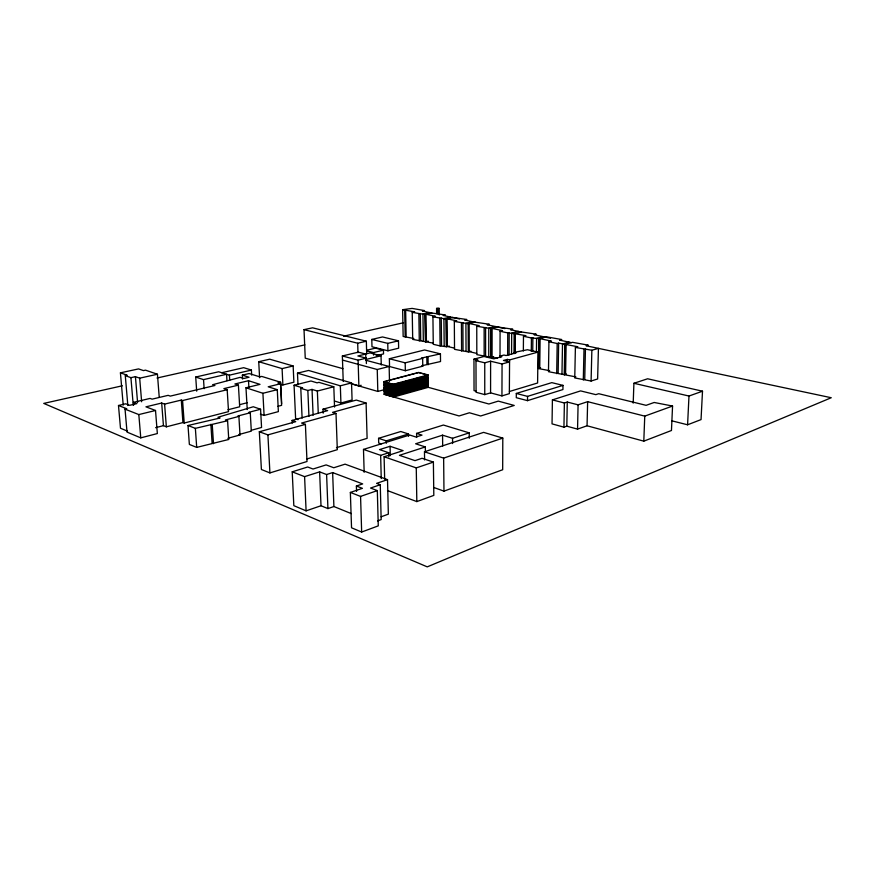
<?xml version="1.0" encoding="UTF-8"?>
<svg xmlns="http://www.w3.org/2000/svg" width="875" height="875" viewBox="0 0 875 875"><rect width="100%" height="100%" fill="white"/><g stroke="black" fill="none" stroke-linecap="round" stroke-linejoin="round"><path stroke-width="1.31" d="M488.753 356.748L488.775 328.147L495.403 326.528M476.044 391.158L474.042 390.622L473.955 359.166L477.98 360.139L475.989 360.675L476.066 392.273L484.761 394.614L490.58 392.875L490.613 361.211L502.064 363.967L509.523 361.9L503.453 360.456L507.347 359.395L509.578 359.92L537.972 352.111L537.6 382.998L509.403 391.497M476.755 353.413L469.273 351.641L469.153 323.498L479.194 325.653L476.755 326.233L476.82 354.637L491.083 357.306L491.083 328.65L497.722 327.02M497.241 358.269L491.083 357.306L491.116 328.65L476.755 326.233M492.067 357.044L492.111 328.409L502.523 330.641L500.084 331.253L499.997 357.525M490.58 392.875L501.944 395.905L502.064 363.967M424.594 459.922L424.473 451.784L483.623 432.37L502.797 438.102L502.677 469.744L443.975 491.138L433.836 487.506M507.336 362.02L507.347 359.395M507.631 355.359L507.741 332.894L514.905 333.747L521.533 332.062L510.562 329.744L512.761 329.197L497.448 326.966M509.075 354.966L509.195 332.533M509.578 359.92L509.348 393.652L501.944 395.905M511.558 354.211L511.689 333.058L518.317 331.384M513.997 353.456L514.128 333.583L525.919 335.65L523.48 336.273L523.348 350.973M514.773 353.631L514.905 333.747M514.97 353.183L515.112 333.331M516.316 393.444L516.283 397.688L527.505 400.652L562.92 389.55L562.997 385.383L551.797 382.637L516.316 393.444L527.548 396.375L562.997 385.383M527.505 400.652L527.548 396.375M531.278 351.422L531.431 337.98L540.116 338.68L551.359 341.086L548.92 341.742L548.483 371.689L575.881 376.884M532.733 351.028L532.875 337.608M536.441 351.859L536.605 338.406L543.222 336.656M539.131 338.942L538.77 368.616L549.664 370.683M539.744 368.331L540.116 338.68M552.409 399.897L552.038 423.872L563.938 427.164L566.814 426.169L577.555 429.122L587.059 425.775L643.803 441.153L671.464 430.489L672.558 406.044L654.183 402.478L646.1 405.333L598.708 393.706L595.842 394.647L580.595 390.895L552.409 399.897L564.386 402.992L567.273 402.052L578.08 404.83L587.639 401.669L644.755 416.128L672.558 406.044M556.686 373.636L557.189 343.514L558.644 343.12L577.828 346.752L575.4 347.43L574.755 377.934L591.095 381.03L597.625 378.973L598.434 348.359L591.861 350.241L575.4 347.43M558.13 373.209L558.644 343.12M561.969 374.117L562.516 343.952L569.122 342.147M564.583 374.741L565.152 344.52M563.938 427.164L564.386 402.992M565.567 374.445L566.136 344.247M566.814 426.169L567.273 402.052M577.555 429.122L578.08 404.83M583.297 379.958L584.008 349.278M584.73 379.52L585.452 348.873M587.059 425.775L587.639 401.669M591.095 381.03L591.861 350.241M633.205 403.113L633.905 383.283L647.62 378.777L702.505 391.191L701.039 419.595L687.586 424.791L671.978 420.864M643.803 441.153L644.755 416.128M687.586 424.791L688.986 396.036L702.505 391.191M356.552 491.4L356.387 486.03L362.425 488.327L350.361 492.439L351.542 527.789L361.659 532.044L378.262 525.864L377.322 490.602L370.552 488.053L380.264 484.728L381.161 519.575L377.552 520.898M381.139 516.786L388.347 514.15L387.516 479.653L345.078 464.155L333.78 467.753L326.123 464.909L313.02 469.022L307.683 466.998L292.217 471.822L293.825 505.662L306.097 510.847L321.005 505.75L327.928 508.594L333.9 506.527L351.302 513.614M387.472 490.591L416.828 501.594L433.814 495.392L433.387 462.098L422.056 458.281L415.002 460.633L399.448 455.328L425.316 446.939L425.392 452.298M350.361 492.439L360.566 496.398L377.322 490.602M387.516 479.653L376.6 483.361L380.264 484.728M424.473 451.784L443.636 458.117L502.797 438.102M384.661 479.117L384.103 456.761L416.259 467.895L433.387 462.098M356.387 486.03L362.677 483.908L332.631 472.587L326.605 474.523L319.627 471.866L304.588 476.645L292.217 471.822M425.316 446.939L415.625 443.778L442.564 435.17L452.55 438.277L469.23 432.863L469.252 438.298M384.103 456.761L403.102 450.647L390.064 446.283L379.531 449.608L388.752 452.758L388.85 456.827M364.164 472.303L363.486 449.411L380.647 455.35L388.752 452.758M363.486 449.411L409.697 435.017L415.964 437.019L422.002 435.116L416.587 433.398L416.653 437.478M416.587 433.398L443.395 425.042L469.23 432.863M381.259 443.909L378.7 443.045L378.569 438.32L386.269 440.869L408.483 433.978L408.527 436.319M292.217 423.15L292.097 420.427L295.739 421.673L259.328 431.758L261.395 469.503L269.916 472.916L307.005 461.508L305.397 424.364L301.602 423.062L336 413.459L337.312 449.673L307.027 458.938M378.569 438.32L400.772 431.506L408.483 433.978M336.438 447.683L367.106 438.353L366.089 403.036L356.322 400.072L323.05 409.172L323.203 413.153M566.431 373.997L564.244 374.653L564.802 344.444L572.502 342.333L588.295 345.144L586.119 345.756L831.25 397.731L427.252 566.869L43.75 403.408L122.358 385.788M540.63 367.905L538.431 368.539L538.803 338.877L546.525 336.831L561.75 339.533L559.562 340.123L571.397 342.628M259.328 431.758L267.914 434.886L305.397 424.364M393.597 397.009L428.269 387.33L428.105 374.938L418.589 372.422L383.83 381.642L384.136 394.253L393.597 397.009L393.312 384.3L383.83 381.642M251.267 430.292L261.559 427.47L260.575 409.248L253.291 406.755L217.984 417.233L220.073 417.998L188.005 425.513L189.361 444.434L196.7 447.398L228.769 439.469L227.598 420.744L225.433 419.956L238.897 416.413L240.002 434.952L227.817 438.309M428.225 384.245L393.52 393.837L384.059 391.103M427.755 384.584L427.208 386.805L427.733 384.311L427.142 384.147M366.089 403.036L332.555 412.355L336 413.459M292.097 420.427L327.633 410.637L323.05 409.172M334.458 401.002L340.922 403.014L352.078 399.973L351.531 382.911L308.58 370.453L297.478 373.155L297.992 384.628M428.192 381.15L393.455 390.666L383.983 387.953M384.628 393.269L385.23 393.105M427.711 381.478L427.164 383.709L427.689 381.216L427.098 381.052M350.809 383.589L377.814 391.442L384.387 389.659M428.148 378.044L393.378 387.483L383.906 384.803M384.552 390.13L385.153 389.966M427.667 378.383L427.12 380.603L427.645 378.12L427.055 377.956M475.989 360.675L484.75 362.808L490.613 361.211M393.312 384.3L428.105 374.938M427.623 375.277L427.077 377.508L427.602 375.014L427.011 374.85M384.475 386.98L385.077 386.816M385.033 384.716L384.42 384.88L385.044 387.417L384.409 385.153M491.05 357.295L493.686 356.584M385.962 381.292L386.575 381.128M387.581 380.855L388.183 380.702M389.189 380.428L389.791 380.275M390.797 380.002L391.398 379.848M392.405 379.575L393.006 379.422M394.002 379.159L394.603 378.995M395.598 378.733L396.2 378.569M397.184 378.306L397.786 378.153M398.781 377.891L399.372 377.727M400.356 377.464L400.958 377.311M401.942 377.048L402.533 376.895M403.517 376.633L404.108 376.469M405.092 376.206L405.683 376.053M406.656 375.791L407.247 375.637M408.22 375.375L408.811 375.222M409.784 374.97L410.375 374.806M411.348 374.555L411.928 374.402M412.902 374.139L413.481 373.986M414.444 373.723L415.023 373.57M415.997 373.319L416.577 373.166M417.539 372.903L418.119 372.75M473.955 359.166L484.006 356.486L493.872 358.827L501.834 356.672L499.756 356.18L503.989 355.042L506.067 355.534L516.152 352.8L514.27 352.373L527.45 349.748L537.972 352.111M260.345 414.127L264.097 415.428L278.37 411.622L277.277 389.681L268.209 386.794L280.536 383.742L281.597 405.344L277.922 406.306M384.398 383.819L385 383.666M188.005 425.513L195.366 428.345L227.598 420.744M240.002 434.952L238.919 434.547L251.311 431.134L250.272 412.759L237.814 416.03L238.897 416.413M351.05 383.644L358.87 385.908L361.189 385.295M422.614 365.575L440.53 361.528L440.442 353.85L424.572 349.967L389.364 358.739L389.55 366.516L405.344 370.727L422.767 366.177L422.647 358.389L421.411 358.083L440.442 353.85M260.575 409.248L248.938 412.289L250.272 412.759M302.105 418.152L300.792 388.314L307.847 390.491L312.025 389.408L317.363 391.048L333.812 386.783L334.556 407.072M449.258 346.095L446.359 346.697L446.097 319.003L447.081 318.773L456.761 320.852L454.322 321.42L454.53 349.344L468.311 351.903L470.947 351.214M127.553 431.189L120.487 428.236L118.486 405.497L126.755 408.734L125.037 409.15L127.028 432.108L140.766 437.861L157.347 433.552L155.52 410.484L145.939 406.831L161.678 403.036L164.598 404.119L181.289 400.083L182.58 400.542L227.183 389.725L228.539 411.633L184.209 423.052L182.93 422.559L166.348 426.825L163.439 425.666L155.619 427.667M297.478 373.155L340.331 385.82L351.531 382.911M342.486 360.062L377.245 369.502L389.145 366.472L389.495 381.434M239.881 404.611L247.264 402.73M389.364 358.739L405.191 362.841L422.647 358.389M227.872 409.795L239.684 406.766L238.405 385.12L234.905 383.983L248.511 380.712L259.984 384.355L245.984 387.778L247.231 409.588M520.428 331.833L536.233 334.152L534.045 334.72L550.452 338.22M300.792 388.314L302.586 387.855L294.077 385.23L295.619 418.862L298.036 419.672M294.077 385.23L310.953 380.997L317.067 382.834L318.948 382.353L333.812 386.783M245.984 387.778L262.916 393.28L277.277 389.681M280.295 384.147L282.877 384.956L293.891 382.211L293.147 365.98L269.719 359.188L258.727 361.703L259.591 377.716M440.092 345.909L446.611 346.752L446.359 319.058L432.928 316.816L433.267 344.291L440.092 345.909L439.786 318.292M281.673 403.769L280.623 382.255L277.9 382.922L280.536 383.742M376.086 355.731L383.534 353.905L383.447 350.164L375.462 348.141L366.767 350.219M343.219 381.391L342.355 355.972L358.094 360.161L366.231 358.17L366.384 363.562M125.037 409.15L138.819 414.575L155.52 410.484M365.608 359.548L381.03 355.764L381.259 364.984M387.931 350.798L398.65 348.195L398.497 340.823L382.517 336.952L371.788 339.434L371.984 346.763L387.931 350.798L387.756 343.372L371.788 339.434M433.038 343.066L425.425 341.731L425.031 314.486L431.878 313.064L422.384 311.052L424.583 310.581L412.114 308.405L402.631 309.684L403.156 336.448L413.842 338.516M402.631 309.684L414.673 311.839L412.234 312.375L412.705 339.402L425.644 341.775L428.28 341.141M364.886 354.156L370.037 352.909L381.03 355.764M365.827 358.061L365.706 354.069L357.875 355.961L366.231 358.17M238.405 385.12L223.88 388.62L227.183 389.725M366.669 350.809L373.505 352.57L383.447 350.164M387.756 343.372L398.497 340.823M258.727 361.703L282.089 368.605L293.147 365.98M342.355 355.972L358.356 352.155L365.706 354.069M472.544 321.683L465.905 323.247L466.047 351.367M118.486 405.497L125.716 403.791L129.653 405.311L136.839 403.616L133.492 402.336L133.711 404.983M133.492 402.336L150.095 398.409L152.086 399.153L168.142 395.347L170.286 396.113L214.922 385.503L212.614 384.727L240.111 377.355L243.731 378.503L249.047 377.245L242.342 375.134L242.572 379.083M474.512 322.098L489.355 324.253L487.156 324.778L504.995 328.595M454.322 321.42L468.191 323.739L474.83 322.164M242.342 375.134L249.145 373.537L259.886 376.863L261.734 376.414L280.623 382.255M196.689 391.169L195.716 377.038L203.525 379.63L226.57 374.27L226.975 380.658M195.716 377.038L218.695 371.766L229.403 375.167L251.388 370.048L251.672 375.091M221.725 372.728L243.655 367.675L251.388 370.048M342.989 368.692L305.244 358.159L304.019 329.645L357.689 343.219L366.341 341.206L366.68 353.347M452.441 317.428L466.834 319.495L464.636 320.009L475.573 322.361M446.359 319.058L452.988 317.537M450.548 317.023L443.909 318.533L444.194 346.183M157.008 378.022L304.894 344.87M343.536 336.208L403.495 322.766M432.928 316.816L435.367 316.269L426.016 314.267L426.409 341.491M431.386 312.966L445.353 314.967L443.155 315.459L459.528 318.959M127.848 405.486L125.289 375.648L130.922 377.661L135.428 376.666L139.683 378.164L157.434 374.238L159.228 397.228M412.234 312.375L425.25 314.541L425.644 341.775M429.559 312.572L422.931 314.038L423.336 341.228M125.289 375.648L127.214 375.233L120.422 372.827L123.222 405.103M436.625 313.698L436.57 308.416L439.195 308.394L439.272 314.989M436.57 308.416L439.195 308.394M120.422 372.827L138.556 368.911L143.467 370.595L145.502 370.158L157.434 374.238M304.019 329.645L312.583 327.819L366.341 341.206M500.084 331.253L507.741 332.894M523.48 336.273L531.431 337.98M548.92 341.742L557.189 343.514M633.905 383.283L688.986 396.036M454.552 348.152L447.344 346.445L447.081 318.773M421.531 365.859L422.767 366.177M419.092 372.761L419.683 372.914M420.667 373.177L421.258 373.33M422.242 373.592L422.833 373.745M423.828 374.008L424.419 374.172M425.414 374.434L426.016 374.588M365.63 360.205L389.145 366.472M427.033 376.928L427.634 377.081M427.077 380.023L427.678 380.188M427.12 383.119L427.722 383.283M427.164 386.214L427.766 386.378M427.82 387.209L488.884 403.998L498.28 401.122L514.238 405.442L480.67 415.986L469.416 412.77L459.091 415.953L384.038 394.242M384.333 381.992L384.913 382.156M384.486 388.303L385.066 388.478M384.562 391.453L385.142 391.628M130.922 377.661L133.241 405.158M139.683 378.164L141.641 401.778M138.819 414.575L140.766 437.861M135.428 376.666L137.583 402.511M164.598 404.119L166.348 426.825M161.678 403.036L163.439 425.666M182.58 400.542L184.209 423.052M181.289 400.083L182.93 422.559M195.366 428.345L196.7 447.398M203.525 379.63L204.137 388.686M212.253 424.791L213.5 443.691M210.864 424.266L212.111 443.144M229.403 375.167L229.709 380.286M248.511 380.712L248.883 387.395M267.914 434.886L269.916 472.916M262.916 393.28L264.097 415.428M282.089 368.605L282.877 384.956M304.588 476.645L306.097 510.847M307.847 390.491L308.952 416.413M317.363 391.048L318.27 413.394M319.627 471.866L321.005 505.75M312.025 389.408L313.108 415.275M326.605 474.523L327.928 508.594M332.631 472.587L333.9 506.527M340.331 385.82L340.922 403.014M357.689 343.219L357.984 352.713M358.094 360.161L358.87 385.908M360.566 496.398L361.659 532.044M380.647 455.35L381.238 478.559M377.245 369.502L377.814 391.442M373.505 352.57L373.57 355.075M386.269 440.869L386.323 443.253M390.064 446.283L390.283 455.656M405.65 309.914L406.153 336.689M404.666 310.122L405.18 336.93M405.191 362.841L405.344 370.727M416.259 467.895L416.828 501.594M420.317 313.48L420.733 340.616M418.862 313.797L419.289 340.966M428.05 357.011L428.159 364.766M426.814 356.705L426.923 364.448M443.636 458.117L443.975 491.138M442.564 435.17L442.673 446.075M441.241 317.964L441.536 345.548M437.861 308.689L437.927 313.972M452.55 438.277L452.594 443.548M462.886 322.602L463.05 350.656M461.431 322.941L461.595 351.028M468.169 323.739L468.311 351.903M484.75 362.808L484.761 394.614M484.137 327.819L484.148 356.387M485.592 327.469L485.592 356.005M394.691 395.85L394.078 396.025L394.034 393.903L394.636 393.739L394.691 395.85M396.298 395.402L395.697 395.566L395.653 393.466L396.255 393.291L396.298 395.402M397.917 394.953L397.305 395.117L397.863 392.853L397.917 394.953M399.514 394.505L398.913 394.68L399.47 392.405L399.514 394.505M401.122 394.056L400.52 394.231L401.078 391.956L401.122 394.056M402.719 393.619L402.117 393.783L402.675 391.519L402.719 393.619M404.316 393.17L403.714 393.334L404.272 391.07L404.316 393.17M405.902 392.733L405.311 392.897L405.869 390.633L405.902 392.733M407.498 392.284L406.897 392.448L407.455 390.195L407.498 392.284M409.073 391.847L408.483 392.011L409.041 389.758L409.073 391.847M410.659 391.409L410.069 391.573L410.616 389.32L410.659 391.409M412.234 390.972L411.644 391.136L412.191 388.883L412.234 390.972M413.809 390.534L413.219 390.698L413.766 388.445L413.809 390.534M415.373 390.097L414.783 390.261L415.341 388.019L415.373 390.097M416.938 389.659L416.347 389.823L416.905 387.581L416.938 389.659M418.502 389.222L417.911 389.386L418.469 387.155L418.502 389.222M420.055 388.795L419.475 388.959L420.022 386.717L420.055 388.795M421.608 388.358L421.028 388.522L421.575 386.291L421.608 388.358M423.161 387.931L422.57 388.095L423.128 385.864L423.161 387.931M424.703 387.505L424.123 387.658L424.67 385.438L424.703 387.505M426.245 387.067L425.666 387.231L426.213 385.011L426.245 387.067M394.614 392.689L394.012 392.853L393.969 390.731L394.57 390.567L394.614 392.689M396.233 392.241L395.631 392.405L395.588 390.294L396.189 390.13L396.233 392.241M397.841 391.792L397.239 391.956L397.195 389.845L397.797 389.681L397.841 391.792M399.448 391.355L398.847 391.519L399.405 389.244L399.448 391.355M401.056 390.906L400.455 391.07L401.012 388.806L401.056 390.906M402.653 390.469L402.062 390.633L402.62 388.369L402.653 390.469M404.25 390.031L403.659 390.195L404.217 387.931L404.25 390.031M405.847 389.583L405.245 389.747L405.803 387.494L405.847 389.583M407.433 389.145L406.842 389.309L407.4 387.056L407.433 389.145M409.019 388.708L408.428 388.872L408.986 386.619L409.019 388.708M410.605 388.281L410.003 388.434L410.561 386.181L410.605 388.281M412.18 387.844L411.589 388.008L412.136 385.755L412.18 387.844M413.755 387.406L413.164 387.57L413.711 385.317L413.755 387.406M415.319 386.98L414.728 387.133L415.286 384.891L415.319 386.98M416.883 386.542L416.303 386.706L416.85 384.464L416.883 386.542M418.447 386.116L417.856 386.269L418.414 384.038L418.447 386.116M420 385.678L419.42 385.842L419.967 383.6L420 385.678M421.564 385.252L420.973 385.416L421.531 383.173L421.564 385.252M423.106 384.825L422.527 384.989L423.073 382.758L423.106 384.825M424.659 384.398L424.08 384.562L424.627 382.331L424.659 384.398M426.202 383.972L425.622 384.136L426.169 381.905L426.202 383.972M385.186 391.016L384.573 391.18L385.197 393.728L385.186 391.016M394.548 389.506L393.936 389.681L393.892 387.559L394.505 387.395L394.548 389.506M396.167 389.069L395.555 389.233L395.511 387.122L396.123 386.958L396.167 389.069M397.775 388.631L397.173 388.795L397.13 386.684L397.731 386.52L397.775 388.631M399.383 388.183L398.781 388.358L399.339 386.083L399.383 388.183M400.991 387.745L400.389 387.909L400.947 385.645L400.991 387.745M402.598 387.308L401.997 387.472L402.555 385.208L402.598 387.308M404.195 386.87L403.594 387.034L404.152 384.77L404.195 386.87M405.781 386.444L405.191 386.608L405.748 384.333L405.781 386.444M407.378 386.006L406.777 386.17L407.334 383.906L407.378 386.006M408.964 385.569L408.363 385.733L408.92 383.48L408.964 385.569M410.539 385.142L409.948 385.295L410.506 383.042L410.539 385.142M412.125 384.705L411.534 384.869L412.081 382.616L412.125 384.705M413.7 384.278L413.109 384.442L413.656 382.189L413.7 384.278M415.264 383.852L414.673 384.005L415.231 381.763L415.264 383.852M416.828 383.414L416.248 383.578L416.795 381.336L416.828 383.414M418.392 382.988L417.812 383.152L418.359 380.909L418.392 382.988M419.956 382.561L419.366 382.725L419.923 380.483L419.956 382.561M421.509 382.145L420.93 382.298L421.477 380.067L421.509 382.145M423.062 381.719L422.483 381.872L423.03 379.641L423.062 381.719M424.616 381.292L424.025 381.456L424.583 379.225L424.616 381.292M426.158 380.866L425.578 381.03L426.125 378.798L426.158 380.866M394.483 386.334L393.87 386.498L393.827 384.377L394.428 384.212L394.483 386.334M396.102 385.897L395.489 386.061L395.445 383.939L396.047 383.775L396.102 385.897M397.709 385.459L397.108 385.623L397.064 383.502L397.666 383.338L397.709 385.459M399.317 385.022L398.716 385.186L398.672 383.075L399.273 382.911L399.317 385.022M400.925 384.584L400.323 384.748L400.881 382.473L400.925 384.584M402.533 384.147L401.931 384.311L402.489 382.047L402.533 384.147M404.13 383.72L403.528 383.884L404.086 381.609L404.13 383.72M405.727 383.283L405.125 383.447L405.683 381.183L405.727 383.283M407.312 382.856L406.722 383.02L407.28 380.756L407.312 382.856M408.898 382.43L408.308 382.583L408.866 380.33L408.898 382.43M410.484 381.992L409.894 382.156L410.452 379.903L410.484 381.992M412.07 381.566L411.48 381.73L412.027 379.477L412.07 381.566M413.645 381.139L413.055 381.303L413.602 379.05L413.645 381.139M415.209 380.712L414.63 380.877L415.177 378.623L415.209 380.712M416.784 380.286L416.194 380.45L416.752 378.208L416.784 380.286M418.348 379.87L417.758 380.023L418.316 377.781L418.348 379.87M419.902 379.444L419.322 379.608L419.869 377.366L419.902 379.444M421.466 379.028L420.875 379.181L421.433 376.939L421.466 379.028M423.019 378.602L422.428 378.755L422.986 376.523L423.019 378.602M424.561 378.186L423.981 378.339L424.539 376.108L424.561 378.186M426.114 377.759L425.534 377.923L426.081 375.692L426.114 377.759M385.109 387.866L384.497 388.03L385.12 390.578L385.109 387.866M384.956 381.555L384.344 381.719L384.967 384.267L384.956 381.555M386.488 382.594L385.897 382.43L386.542 384.705L386.488 382.594M388.062 383.042L387.472 382.867L388.117 385.153L388.062 383.042M389.648 383.48L389.047 383.316L389.692 385.602L389.648 383.48M391.234 383.928L390.633 383.764L391.278 386.05L391.234 383.928M392.82 384.377L392.219 384.202L392.864 386.498L392.82 384.377M386.564 385.766L385.973 385.591L386.619 387.866L386.564 385.766M388.139 386.203L387.548 386.039L388.183 388.314L388.139 386.203M389.714 386.652L389.123 386.488L389.769 388.773L389.714 386.652M391.3 387.1L390.709 386.936L391.355 389.222L391.3 387.1M392.886 387.559L392.295 387.384L392.941 389.67L392.886 387.559M386.641 388.927L386.05 388.752L386.684 391.027L386.641 388.927M388.216 389.375L387.625 389.2L388.259 391.475L388.216 389.375M389.791 389.823L389.2 389.659L389.834 391.934L389.791 389.823M391.377 390.283L390.775 390.108L391.42 392.394L391.377 390.283M392.962 390.731L392.361 390.567L393.006 392.853L392.962 390.731M386.717 392.077L386.127 391.912L386.761 394.177L386.717 392.077M388.292 392.536L387.702 392.361L388.336 394.636L388.292 392.536M389.867 392.984L389.277 392.82L389.911 395.095L389.867 392.984M391.442 393.444L390.852 393.28L391.497 395.555L391.442 393.444M393.028 393.903L392.438 393.728L393.083 396.014L393.028 393.903"/></g></svg>
